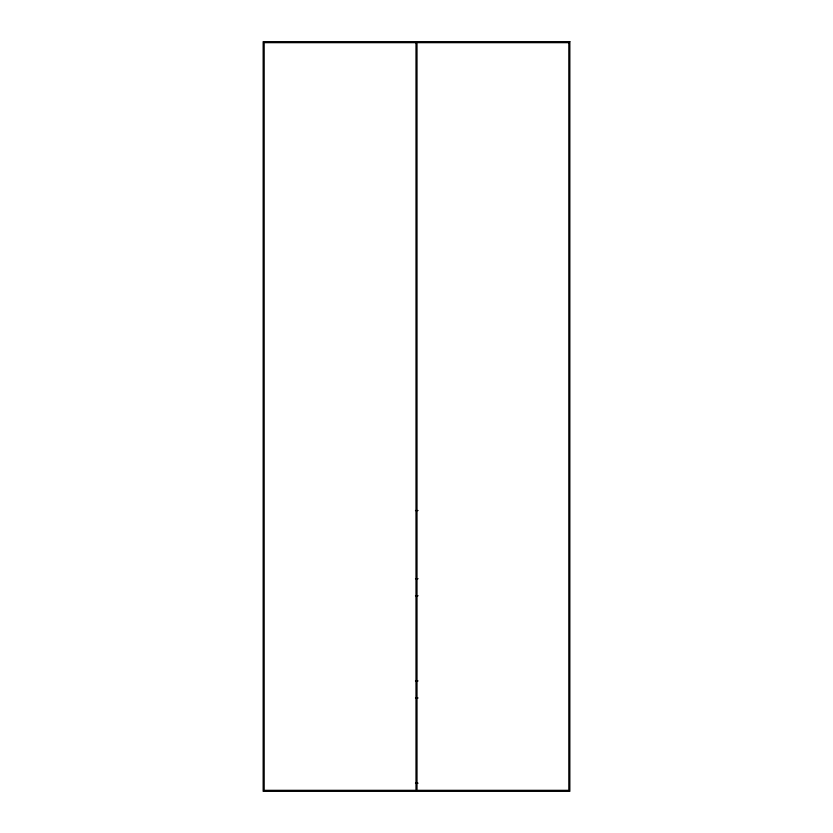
<?xml version="1.0" encoding="UTF-8"?>
<svg xmlns="http://www.w3.org/2000/svg" width="833" height="833" viewBox="0 0 833 833"><rect width="100%" height="100%" fill="white"/><g stroke="black" fill="none" stroke-linecap="round" stroke-linejoin="round"><path stroke-width="1.25" d="M415.48 510.556L418.072 510.556M415.48 578.706L418.072 578.706M415.48 595.751L418.072 595.751M415.48 680.936L418.072 680.936M415.48 697.981L418.072 697.981M415.48 783.176L418.072 783.176M569.845 41.65L263.155 41.65L263.155 791.35L569.845 791.35L569.845 41.65M415.99 42.67L264.176 42.67L264.176 790.33L415.99 790.33L415.99 42.67M568.824 42.67L417.01 42.67L417.01 790.33L568.824 790.33L568.824 42.67"/></g></svg>
